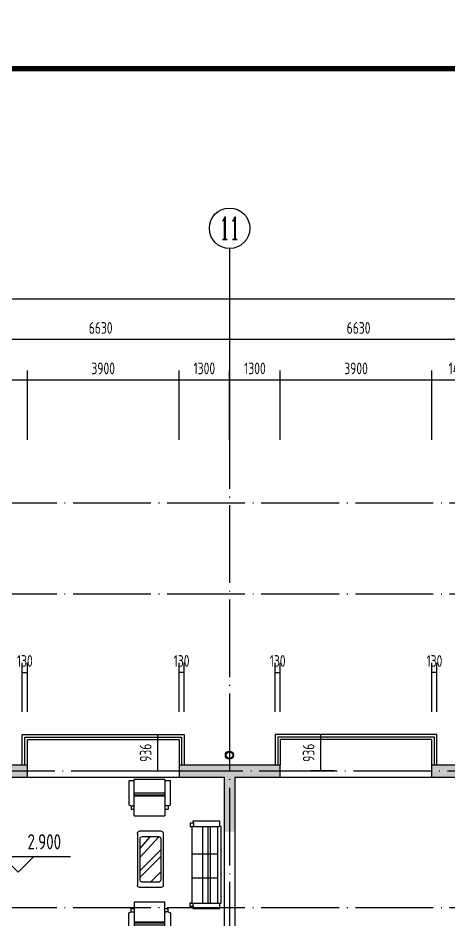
# Model space of a CAD drawing. Extents: x -726032 to 135930, y -151624 to 587044.
# Drawn here: x -463956 to -452878, y 476930 to 500099 of the extents above; entities that cross this region are included whole.
import ezdxf
from ezdxf.enums import TextEntityAlignment as Align

# ---------------------------------------------------------------- set-up
doc = ezdxf.new("R2010")
doc.units = 0
doc.header["$LTSCALE"] = 1000
doc.header["$MEASUREMENT"] = 0
doc.linetypes.add('DOTE', pattern=[2.42, 2, -0.2, 0.02, -0.2])
doc.layers.get('0').update_dxf_attribs({"linetype": 'CONTINUOUS'})
doc.layers.get('DEFPOINTS').update_dxf_attribs({"color": 1, "linetype": 'CONTINUOUS'})
for name, color, linetype in [('AXIS', 245, 'CONTINUOUS'), ('AXIS_TEXT', 7, 'CONTINUOUS'), ('COLUMN', 170, 'CONTINUOUS'), ('DOTE', 8, 'DOTE'), ('PUB_DIM', 245, 'CONTINUOUS'), ('PUB_TITLE', 1, 'CONTINUOUS'), ('WALL', 255, 'CONTINUOUS'), ('WINDOW', 155, 'CONTINUOUS'), ('家具', 252, 'CONTINUOUS'), ('雨水管', 20, 'CONTINUOUS')]:
    doc.layers.add(name, color=color, linetype=linetype)
doc.styles.add('COMPLEX', font='COMPLEX')
doc.styles.add('DIM_FONT', font='isocp.shx', dxfattribs={"width": 0.8})
doc.dimstyles.new('AXIS', dxfattribs={"dimtxt": 300, "dimasz": 1, "dimexe": 250, "dimexo": 300, "dimgap": 150, "dimtad": 1, "dimdec": 0, "dimzin": 0, "dimdsep": 46, "dimtxsty": 'DIM_FONT', "dimcen": 0.09, "dimse1": 1, "dimse2": 1, "dimclrt": 142, "dimadec": 0, "dimazin": 0, "dimtfac": 1, "dimtdec": 0, "dimtix": 1, "dimtmove": 2, "dimatfit": 3, "dimfxl": 1, "dimtolj": 1, "dimtzin": 0, "dimarcsym": 0})
doc.dimstyles.new('DIMA', dxfattribs={"dimtxt": 300, "dimasz": 1, "dimexe": 250, "dimexo": 300, "dimgap": 150, "dimtad": 1, "dimdec": 0, "dimzin": 0, "dimdsep": 46, "dimtxsty": 'DIM_FONT', "dimcen": 0.09, "dimse1": 1, "dimclrt": 142, "dimadec": 0, "dimazin": 0, "dimtfac": 1, "dimtdec": 0, "dimtix": 1, "dimtmove": 2, "dimatfit": 3, "dimfxl": 1, "dimtolj": 1, "dimtzin": 0, "dimarcsym": 0})
doc.dimstyles.new('DIMB', dxfattribs={"dimtxt": 300, "dimasz": 1, "dimexe": 250, "dimexo": 300, "dimgap": 150, "dimtad": 1, "dimdec": 0, "dimzin": 0, "dimdsep": 46, "dimtxsty": 'DIM_FONT', "dimcen": 0.09, "dimse2": 1, "dimclrt": 142, "dimadec": 0, "dimazin": 0, "dimtfac": 1, "dimtdec": 0, "dimtix": 1, "dimtmove": 2, "dimatfit": 3, "dimfxl": 1, "dimtolj": 1, "dimtzin": 0, "dimarcsym": 0})
doc.dimstyles.new('DIMN', dxfattribs={"dimtxt": 300, "dimasz": 1, "dimexe": 250, "dimexo": 300, "dimgap": 150, "dimtad": 1, "dimdec": 0, "dimzin": 0, "dimdsep": 46, "dimtxsty": 'DIM_FONT', "dimcen": 0.09, "dimclrt": 142, "dimadec": 0, "dimazin": 0, "dimtfac": 1, "dimtdec": 0, "dimtix": 1, "dimtmove": 2, "dimatfit": 3, "dimfxl": 1, "dimtolj": 1, "dimtzin": 0, "dimarcsym": 0})

# ---------------------------------------------------------------- blocks, each defined once
blk = doc.blocks.new('*D512')
at = {"layer": 'AXIS', "color": 0, "lineweight": -2, "transparency": 16777216}
for p, q in [((-481293, 490306), (-481293, 493128)), ((-412614, 490306), (-412614, 493128)), ((-412615, 492878), (-481292, 492878))]:
    blk.add_line(p, q, dxfattribs=at)
at = {"layer": 'AXIS', "color": 0, "transparency": 16777216}
for points in [[(-481292, 492878), (-481292, 492878), (-481293, 492878)], [(-412615, 492878), (-412615, 492878), (-412614, 492878)]]:
    blk.add_solid(points, dxfattribs=at)
at = {"layer": 'DEFPOINTS', "color": 0, "transparency": 16777216}
for p in [(-481293, 492878), (-481293, 490006), (-412614, 490006)]:
    blk.add_point(p, dxfattribs=at)
at = {"layer": 'AXIS', "color": 142, "transparency": 16777216, "insert": (-446953, 493178), "char_height": 300, "attachment_point": 5, "style": 'DIM_FONT'}
blk.add_mtext('\\A1;68679', dxfattribs=at)
blk = doc.blocks.new('*D1181')
at = {"layer": 'DEFPOINTS', "color": 0, "transparency": 16777216}
for p in [(-458517, 490798), (-458517, 488966), (-457217, 488966)]:
    blk.add_point(p, dxfattribs=at)
at = {"layer": 'PUB_DIM', "color": 0, "lineweight": -2, "transparency": 16777216}
for p, q in [((-458517, 489266), (-458517, 491048)), ((-457217, 489266), (-457217, 491048)), ((-457218, 490798), (-458516, 490798))]:
    blk.add_line(p, q, dxfattribs=at)
at = {"layer": 'PUB_DIM', "color": 0, "transparency": 16777216}
for points in [[(-458516, 490798), (-458516, 490798), (-458517, 490798)], [(-457218, 490798), (-457218, 490798), (-457217, 490798)]]:
    blk.add_solid(points, dxfattribs=at)
at = {"layer": 'PUB_DIM', "color": 142, "transparency": 16777216, "insert": (-457867, 491098), "char_height": 300, "attachment_point": 5, "style": 'DIM_FONT'}
blk.add_mtext('\\A1;1300', dxfattribs=at)
blk = doc.blocks.new('*D1182')
at = {"layer": 'DEFPOINTS', "color": 0, "transparency": 16777216}
for p in [(-457217, 490798), (-457217, 488966), (-453317, 488966)]:
    blk.add_point(p, dxfattribs=at)
at = {"layer": 'PUB_DIM', "color": 0, "lineweight": -2, "transparency": 16777216}
for p, q in [((-457217, 489266), (-457217, 491048)), ((-453317, 489266), (-453317, 491048)), ((-453318, 490798), (-457216, 490798))]:
    blk.add_line(p, q, dxfattribs=at)
at = {"layer": 'PUB_DIM', "color": 0, "transparency": 16777216}
for points in [[(-457216, 490798), (-457216, 490798), (-457217, 490798)], [(-453318, 490798), (-453318, 490798), (-453317, 490798)]]:
    blk.add_solid(points, dxfattribs=at)
at = {"layer": 'PUB_DIM', "color": 142, "transparency": 16777216, "insert": (-455267, 491098), "char_height": 300, "attachment_point": 5, "style": 'DIM_FONT'}
blk.add_mtext('\\A1;3900', dxfattribs=at)
blk = doc.blocks.new('*D3764')
at = {"layer": 'DEFPOINTS', "color": 0, "transparency": 16777216}
for p in [(-465147, 490798), (-465147, 488966), (-463717, 488966)]:
    blk.add_point(p, dxfattribs=at)
at = {"layer": 'PUB_DIM', "color": 0, "lineweight": -2, "transparency": 16777216}
for p, q in [((-463717, 489266), (-463717, 491048)), ((-463718, 490798), (-465146, 490798))]:
    blk.add_line(p, q, dxfattribs=at)
at = {"layer": 'PUB_DIM', "color": 0, "transparency": 16777216}
for points in [[(-465146, 490798), (-465146, 490798), (-465147, 490798)], [(-463718, 490798), (-463718, 490798), (-463717, 490798)]]:
    blk.add_solid(points, dxfattribs=at)
at = {"layer": 'PUB_DIM', "color": 142, "transparency": 16777216, "insert": (-464432, 491098), "char_height": 300, "attachment_point": 5, "style": 'DIM_FONT'}
blk.add_mtext('\\A1;1430', dxfattribs=at)
blk = doc.blocks.new('*D1183')
at = {"layer": 'DEFPOINTS', "color": 0, "transparency": 16777216}
for p in [(-463717, 490798), (-463717, 488966), (-459817, 488966)]:
    blk.add_point(p, dxfattribs=at)
at = {"layer": 'PUB_DIM', "color": 0, "lineweight": -2, "transparency": 16777216}
for p, q in [((-463717, 489266), (-463717, 491048)), ((-459817, 489266), (-459817, 491048)), ((-459818, 490798), (-463716, 490798))]:
    blk.add_line(p, q, dxfattribs=at)
at = {"layer": 'PUB_DIM', "color": 0, "transparency": 16777216}
for points in [[(-463716, 490798), (-463716, 490798), (-463717, 490798)], [(-459818, 490798), (-459818, 490798), (-459817, 490798)]]:
    blk.add_solid(points, dxfattribs=at)
at = {"layer": 'PUB_DIM', "color": 142, "transparency": 16777216, "insert": (-461767, 491098), "char_height": 300, "attachment_point": 5, "style": 'DIM_FONT'}
blk.add_mtext('\\A1;3900', dxfattribs=at)
blk = doc.blocks.new('*D3367')
at = {"layer": 'AXIS', "color": 0, "lineweight": -2, "transparency": 16777216}
blk.add_line((-458518, 491838), (-465146, 491838), dxfattribs=at)
at = {"layer": 'AXIS', "color": 0, "transparency": 16777216}
for points in [[(-465146, 491838), (-465146, 491838), (-465147, 491838)], [(-458518, 491838), (-458518, 491838), (-458517, 491838)]]:
    blk.add_solid(points, dxfattribs=at)
at = {"layer": 'DEFPOINTS', "color": 0, "transparency": 16777216}
for p in [(-465147, 491838), (-465147, 490006), (-458517, 490006)]:
    blk.add_point(p, dxfattribs=at)
at = {"layer": 'AXIS', "color": 142, "transparency": 16777216, "insert": (-461832, 492138), "char_height": 300, "attachment_point": 5, "style": 'DIM_FONT'}
blk.add_mtext('\\A1;6630', dxfattribs=at)
blk = doc.blocks.new('*D1184')
at = {"layer": 'DEFPOINTS', "color": 0, "transparency": 16777216}
for p in [(-459817, 490798), (-459817, 488966), (-458517, 488966)]:
    blk.add_point(p, dxfattribs=at)
at = {"layer": 'PUB_DIM', "color": 0, "lineweight": -2, "transparency": 16777216}
for p, q in [((-459817, 489266), (-459817, 491048)), ((-458517, 489266), (-458517, 491048)), ((-458518, 490798), (-459816, 490798))]:
    blk.add_line(p, q, dxfattribs=at)
at = {"layer": 'PUB_DIM', "color": 0, "transparency": 16777216}
for points in [[(-459816, 490798), (-459816, 490798), (-459817, 490798)], [(-458518, 490798), (-458518, 490798), (-458517, 490798)]]:
    blk.add_solid(points, dxfattribs=at)
at = {"layer": 'PUB_DIM', "color": 142, "transparency": 16777216, "insert": (-459167, 491098), "char_height": 300, "attachment_point": 5, "style": 'DIM_FONT'}
blk.add_mtext('\\A1;1300', dxfattribs=at)
blk = doc.blocks.new('*D2418')
at = {"layer": 'DEFPOINTS', "color": 0, "transparency": 16777216}
for p in [(-453317, 490798), (-453317, 488966), (-451887, 488966)]:
    blk.add_point(p, dxfattribs=at)
at = {"layer": 'PUB_DIM', "color": 0, "lineweight": -2, "transparency": 16777216}
for p, q in [((-453317, 489266), (-453317, 491048)), ((-451888, 490798), (-453316, 490798))]:
    blk.add_line(p, q, dxfattribs=at)
at = {"layer": 'PUB_DIM', "color": 0, "transparency": 16777216}
for points in [[(-453316, 490798), (-453316, 490798), (-453317, 490798)], [(-451888, 490798), (-451888, 490798), (-451887, 490798)]]:
    blk.add_solid(points, dxfattribs=at)
at = {"layer": 'PUB_DIM', "color": 142, "transparency": 16777216, "insert": (-452602, 491098), "char_height": 300, "attachment_point": 5, "style": 'DIM_FONT'}
blk.add_mtext('\\A1;1430', dxfattribs=at)
blk = doc.blocks.new('*D3369')
at = {"layer": 'AXIS', "color": 0, "lineweight": -2, "transparency": 16777216}
blk.add_line((-451888, 491838), (-458516, 491838), dxfattribs=at)
at = {"layer": 'AXIS', "color": 0, "transparency": 16777216}
for points in [[(-458516, 491838), (-458516, 491838), (-458517, 491838)], [(-451888, 491838), (-451888, 491838), (-451887, 491838)]]:
    blk.add_solid(points, dxfattribs=at)
at = {"layer": 'DEFPOINTS', "color": 0, "transparency": 16777216}
for p in [(-458517, 491838), (-458517, 490006), (-451887, 490006)]:
    blk.add_point(p, dxfattribs=at)
at = {"layer": 'AXIS', "color": 142, "transparency": 16777216, "insert": (-455202, 492138), "char_height": 300, "attachment_point": 5, "style": 'DIM_FONT'}
blk.add_mtext('\\A1;6630', dxfattribs=at)
blk = doc.blocks.new('*D1206')
at = {"layer": 'DEFPOINTS', "color": 0, "transparency": 16777216}
for p in [(-455531, 481693), (-456185, 480757), (-455531, 480757)]:
    blk.add_point(p, dxfattribs=at)
at = {"layer": 'PUB_DIM', "color": 0, "lineweight": -2, "transparency": 16777216}
for p, q in [((-455831, 481693), (-456435, 481693)), ((-456185, 481692), (-456185, 480758)), ((-455831, 480757), (-456435, 480757))]:
    blk.add_line(p, q, dxfattribs=at)
at = {"layer": 'PUB_DIM', "color": 0, "transparency": 16777216}
for points in [[(-456185, 481692), (-456185, 481692), (-456185, 481693)], [(-456185, 480758), (-456185, 480758), (-456185, 480757)]]:
    blk.add_solid(points, dxfattribs=at)
at = {"layer": 'PUB_DIM', "color": 142, "transparency": 16777216, "insert": (-456485, 481225), "char_height": 300, "attachment_point": 5, "rotation": 90, "style": 'DIM_FONT'}
blk.add_mtext('\\A1;936', dxfattribs=at)
blk = doc.blocks.new('*D1207')
at = {"layer": 'DEFPOINTS', "color": 0, "transparency": 16777216}
for p in [(-461202, 481693), (-461202, 480757), (-460375, 480757)]:
    blk.add_point(p, dxfattribs=at)
at = {"layer": 'PUB_DIM', "color": 0, "lineweight": -2, "transparency": 16777216}
for p, q in [((-460902, 481693), (-460125, 481693)), ((-460375, 481692), (-460375, 480758)), ((-460902, 480757), (-460125, 480757))]:
    blk.add_line(p, q, dxfattribs=at)
at = {"layer": 'PUB_DIM', "color": 0, "transparency": 16777216}
for points in [[(-460375, 481692), (-460375, 481692), (-460375, 481693)], [(-460375, 480758), (-460375, 480758), (-460375, 480757)]]:
    blk.add_solid(points, dxfattribs=at)
at = {"layer": 'PUB_DIM', "color": 142, "transparency": 16777216, "insert": (-460675, 481225), "char_height": 300, "attachment_point": 5, "rotation": 90, "style": 'DIM_FONT'}
blk.add_mtext('\\A1;936', dxfattribs=at)
blk = doc.blocks.new('*D1212')
at = {"layer": 'DEFPOINTS', "color": 0, "transparency": 16777216}
for p in [(-463717, 483284), (-463847, 481977), (-463717, 481977)]:
    blk.add_point(p, dxfattribs=at)
at = {"layer": 'PUB_DIM', "color": 0, "lineweight": -2, "transparency": 16777216}
for p, q in [((-463847, 482277), (-463847, 483534)), ((-463717, 482277), (-463717, 483534)), ((-463848, 483284), (-463849, 483284)), ((-463847, 483284), (-463717, 483284)), ((-463716, 483284), (-463715, 483284))]:
    blk.add_line(p, q, dxfattribs=at)
at = {"layer": 'PUB_DIM', "color": 0, "transparency": 16777216}
for points in [[(-463848, 483284), (-463848, 483284), (-463847, 483284)], [(-463716, 483284), (-463716, 483284), (-463717, 483284)]]:
    blk.add_solid(points, dxfattribs=at)
at = {"layer": 'PUB_DIM', "color": 142, "transparency": 16777216, "insert": (-463782, 483584), "char_height": 300, "attachment_point": 5, "style": 'DIM_FONT'}
blk.add_mtext('\\A1;130', dxfattribs=at)
blk = doc.blocks.new('*D1215')
at = {"layer": 'DEFPOINTS', "color": 0, "transparency": 16777216}
for p in [(-459817, 483284), (-459817, 481977), (-459687, 481977)]:
    blk.add_point(p, dxfattribs=at)
at = {"layer": 'PUB_DIM', "color": 0, "lineweight": -2, "transparency": 16777216}
for p, q in [((-459817, 482277), (-459817, 483534)), ((-459687, 482277), (-459687, 483534)), ((-459818, 483284), (-459819, 483284)), ((-459687, 483284), (-459817, 483284)), ((-459686, 483284), (-459685, 483284))]:
    blk.add_line(p, q, dxfattribs=at)
at = {"layer": 'PUB_DIM', "color": 0, "transparency": 16777216}
for points in [[(-459818, 483284), (-459818, 483284), (-459817, 483284)], [(-459686, 483284), (-459686, 483284), (-459687, 483284)]]:
    blk.add_solid(points, dxfattribs=at)
at = {"layer": 'PUB_DIM', "color": 142, "transparency": 16777216, "insert": (-459752, 483584), "char_height": 300, "attachment_point": 5, "style": 'DIM_FONT'}
blk.add_mtext('\\A1;130', dxfattribs=at)
blk = doc.blocks.new('A$C3D9F154E')
at = {"layer": '家具', "linetype": 'ByBlock'}
for p, q in [((1000, 3110), (1108, 3110)), ((1000, 2634), (1000, 3110)), ((1108, 3132), (1108, 2418)), ((1108, 3132), (1715, 3132)), ((1715, 2418), (1715, 3132)), ((1715, 3110), (1823, 3110)), ((1823, 3110), (1823, 2634)), ((1715, 2872), (1108, 2872)), ((1715, 2829), (1108, 2829)), ((1715, 2810), (1108, 2810)), ((1043, 2613), (1000, 2634)), ((1043, 2613), (1086, 2613)), ((1043, 2613), (1043, 2548)), ((1108, 2548), (1043, 2548)), ((1086, 2613), (1108, 2634)), ((1737, 2613), (1715, 2634)), ((1780, 2548), (1715, 2548)), ((1780, 2613), (1737, 2613)), ((1823, 2634), (1780, 2613)), ((1780, 2613), (1780, 2548)), ((1715, 2418), (1108, 2418)), ((1108, 0), (1108, 713)), ((1715, 713), (1108, 713)), ((1715, 713), (1715, 0)), ((1043, 519), (1043, 584)), ((1108, 584), (1043, 584)), ((1780, 584), (1715, 584)), ((1780, 519), (1780, 584)), ((1043, 519), (1000, 497)), ((1000, 497), (1000, 22)), ((1043, 519), (1086, 519)), ((1086, 519), (1108, 497)), ((1737, 519), (1715, 497)), ((1780, 519), (1737, 519)), ((1823, 497), (1780, 519)), ((1823, 22), (1823, 497)), ((1715, 322), (1108, 322)), ((1715, 303), (1108, 303)), ((1715, 259), (1108, 259)), ((1000, 22), (1108, 22)), ((1108, 0), (1715, 0)), ((1715, 22), (1823, 22))]:
    blk.add_line(p, q, dxfattribs=at)
at = {"layer": '家具'}
for p, q in [((611, 2203), (43, 2203)), ((65, 693), (65, 2203)), ((216, 2203), (216, 693)), ((259, 2203), (259, 693)), ((365, 2203), (365, 693)), ((546, 2268), (546, 2225)), ((546, 2225), (559, 2203)), ((1141, 2067), (1141, 1044)), ((1184, 2110), (1611, 2110)), ((1192, 1968), (1192, 1142)), ((1226, 2003), (1568, 2003)), ((1232, 2003), (1603, 1592)), ((1411, 2003), (1603, 1771)), ((1603, 1968), (1603, 1142)), ((1654, 2067), (1654, 1044)), ((575, 1666), (65, 1666)), ((1192, 1741), (1603, 1331)), ((1192, 1610), (1603, 1199)), ((1192, 1307), (1392, 1108)), ((575, 1190), (65, 1190)), ((1226, 1108), (1568, 1108)), ((1184, 1001), (1611, 1001)), ((618, 693), (43, 693)), ((553, 672), (559, 693)), ((553, 629), (553, 672))]:
    blk.add_line(p, q, dxfattribs=at)
blk.add_lwpolyline([(22, 585), (22, 693), (0, 693), (0, 2203), (22, 2203), (22, 2311), (559, 2311), (546, 2268), (611, 2268), (611, 2203), (575, 2203), (575, 693), (618, 693), (618, 629), (553, 629), (559, 585)], close=True, dxfattribs=at)
for centre, radius, start, end in [((1184, 2067), 42.8, 90, 180), ((1226, 1968), 34.2, 90, 180), ((1568, 1968), 34.2, 360, 90), ((1611, 2067), 42.8, 360, 90), ((1226, 1142), 34.2, 180, 270), ((1568, 1142), 34.2, 270, 360), ((1184, 1044), 42.8, 180, 270), ((1611, 1044), 42.8, 270, 360)]:
    blk.add_arc(centre, radius, start, end, dxfattribs=at)
blk = doc.blocks.new('*D1231')
at = {"layer": 'DEFPOINTS', "color": 0, "transparency": 16777216}
for p in [(-453317, 483284), (-453317, 481977), (-453187, 481977)]:
    blk.add_point(p, dxfattribs=at)
at = {"layer": 'PUB_DIM', "color": 0, "lineweight": -2, "transparency": 16777216}
for p, q in [((-453317, 482277), (-453317, 483534)), ((-453187, 482277), (-453187, 483534)), ((-453318, 483284), (-453319, 483284)), ((-453187, 483284), (-453317, 483284)), ((-453186, 483284), (-453185, 483284))]:
    blk.add_line(p, q, dxfattribs=at)
at = {"layer": 'PUB_DIM', "color": 0, "transparency": 16777216}
for points in [[(-453318, 483284), (-453318, 483284), (-453317, 483284)], [(-453186, 483284), (-453186, 483284), (-453187, 483284)]]:
    blk.add_solid(points, dxfattribs=at)
at = {"layer": 'PUB_DIM', "color": 142, "transparency": 16777216, "insert": (-453252, 483584), "char_height": 300, "attachment_point": 5, "style": 'DIM_FONT'}
blk.add_mtext('\\A1;130', dxfattribs=at)
blk = doc.blocks.new('*D1233')
at = {"layer": 'DEFPOINTS', "color": 0, "transparency": 16777216}
for p in [(-457217, 483284), (-457347, 481977), (-457217, 481977)]:
    blk.add_point(p, dxfattribs=at)
at = {"layer": 'PUB_DIM', "color": 0, "lineweight": -2, "transparency": 16777216}
for p, q in [((-457347, 482277), (-457347, 483534)), ((-457217, 482277), (-457217, 483534)), ((-457348, 483284), (-457349, 483284)), ((-457347, 483284), (-457217, 483284)), ((-457216, 483284), (-457215, 483284))]:
    blk.add_line(p, q, dxfattribs=at)
at = {"layer": 'PUB_DIM', "color": 0, "transparency": 16777216}
for points in [[(-457348, 483284), (-457348, 483284), (-457347, 483284)], [(-457216, 483284), (-457216, 483284), (-457217, 483284)]]:
    blk.add_solid(points, dxfattribs=at)
at = {"layer": 'PUB_DIM', "color": 142, "transparency": 16777216, "insert": (-457282, 483584), "char_height": 300, "attachment_point": 5, "style": 'DIM_FONT'}
blk.add_mtext('\\A1;130', dxfattribs=at)
blk = doc.blocks.new('_AXISO')
blk.add_circle((0, 0), 0.5)
at = {"layer": 'AXIS_TEXT', "style": 'COMPLEX', "width": 1.041667}
blk.add_attdef('A', text='', height=0.56, dxfattribs=at).set_placement((-0.25, -0.28), (0.25, -0.28), align=Align.FIT)

msp = doc.modelspace()

# ---------------------------------------------------------------- linework, layer by layer
at = {"layer": 'AXIS'}
msp.add_line((-458516.9, 494177.9), (-458516.9, 490006.5), dxfattribs=at)
at = {"layer": 'COLUMN'}
for points in [[(-466004.9, 480912.9), (-466004.9, 480600.9), (-463716.9, 480912.9), (-463716.9, 480600.9)], [(-459816.9, 480912.9), (-459816.9, 480600.9), (-457216.9, 480912.9), (-457216.9, 480600.9)], [(-453316.9, 480912.9), (-453316.9, 480600.9), (-451028.9, 480912.9), (-451028.9, 480600.9)], [(-458646.9, 480600.9), (-458646.9, 479196.9), (-458386.9, 480600.9), (-458386.9, 479196.9)]]:
    msp.add_solid(points, dxfattribs=at)
at = {"layer": 'DOTE'}
for p, q in [((-458516.9, 490006.5), (-458516.9, 459534.9)), ((-481902.2, 487646.9), (-412270.4, 487646.9)), ((-481902.2, 485306.9), (-412270.4, 485306.9)), ((-481954.2, 480756.9), (-412270.4, 480756.9)), ((-481902.2, 477246.9), (-412270.4, 477246.9))]:
    msp.add_line(p, q, dxfattribs=at)
at = {"layer": 'PUB_DIM'}
for p, q in [((-463951.8, 478159.6), (-464341.8, 478549.6)), ((-462610, 478549.6), (-464341.8, 478549.6)), ((-463561.8, 478549.6), (-463951.8, 478159.6))]:
    msp.add_line(p, q, dxfattribs=at)
at = {"layer": 'PUB_TITLE'}
for points, const_width in [([(-495405.4, 445498.4), (-398815.4, 445498.4), (-398815.4, 500098.4), (-495405.4, 500098.4)], 0.234), ([(-492805.4, 446798.4), (-400115.4, 446798.4), (-400115.4, 498798.4), (-492805.4, 498798.4)], 130)]:
    msp.add_lwpolyline(points, close=True, dxfattribs=dict(at, const_width=const_width))
at = {"layer": 'WALL'}
for p, q in [((-464990.9, 480912.9), (-463716.9, 480912.9)), ((-463716.9, 480600.9), (-463716.9, 480912.9)), ((-459816.9, 480912.9), (-457216.9, 480912.9)), ((-459816.9, 480912.9), (-459816.9, 480600.9)), ((-457216.9, 480600.9), (-457216.9, 480912.9)), ((-453316.9, 480600.9), (-453316.9, 480912.9)), ((-453316.9, 480912.9), (-452042.9, 480912.9)), ((-466004.9, 480600.9), (-463716.9, 480600.9)), ((-459816.9, 480600.9), (-458646.9, 480600.9)), ((-458646.9, 475036.9), (-458646.9, 480600.9)), ((-458386.9, 480600.9), (-457216.9, 480600.9)), ((-458386.9, 480600.9), (-458386.9, 475036.9)), ((-453316.9, 480600.9), (-451028.9, 480600.9))]:
    msp.add_line(p, q, dxfattribs=at)
at = {"layer": 'WINDOW'}
for p, q in [((-463716.9, 480600.9), (-459816.9, 480600.9)), ((-457216.9, 480600.9), (-453316.9, 480600.9))]:
    msp.add_line(p, q, dxfattribs=at)
for points in [[(-463846.9, 480912.9), (-463846.9, 481692.9), (-459686.9, 481692.9), (-459686.9, 480912.9)], [(-453186.9, 480912.9), (-453186.9, 481692.9), (-457346.9, 481692.9), (-457346.9, 480912.9)], [(-463781.9, 480912.9), (-463781.9, 481627.9), (-459751.9, 481627.9), (-459751.9, 480912.9)], [(-463716.9, 480912.9), (-463716.9, 481562.9), (-459816.9, 481562.9), (-459816.9, 480912.9)], [(-453251.9, 480912.9), (-453251.9, 481627.9), (-457281.9, 481627.9), (-457281.9, 480912.9)], [(-453316.9, 480912.9), (-453316.9, 481562.9), (-457216.9, 481562.9), (-457216.9, 480912.9)]]:
    msp.add_lwpolyline(points, dxfattribs=at)
at = {"layer": '雨水管'}
for radius in [104, 84.5]:
    msp.add_circle((-458522.9, 481163.5), radius, dxfattribs=at)

# ---------------------------------------------------------------- block references
at = {"layer": 'AXIS'}
ref = msp.add_blockref('_AXISO', (-458516.9, 494697.9), dxfattribs=dict(at, xscale=1040, yscale=1040, zscale=1040))
ref.add_attrib('A', '11', dxfattribs={"layer": 'AXIS_TEXT', "height": 582.4, "style": 'COMPLEX', "width": 0.78125}).set_placement((-458776.9, 494406.7), (-458256.9, 494406.7), align=Align.FIT)
at = {"layer": '家具', "extrusion": (0, 0, -1), "xscale": 1.299999999999272, "yscale": 1.299999999999272, "zscale": -1.3}
msp.add_blockref('A$C3D9F154E', (458737.9, 476464.9), dxfattribs=at)

# ---------------------------------------------------------------- texts
at = {"layer": 'PUB_DIM', "style": 'DIM_FONT', "width": 0.8}
msp.add_text('2.900', height=390, dxfattribs=at).set_placement((-463280.9, 478939.6), align=Align.MIDDLE)

# ---------------------------------------------------------------- dimensions: what is measured, and where the dimension line sits
at = {"layer": 'AXIS'}
dim = msp.add_aligned_dim(p1=(-412613.9, 490006.5), p2=(-481292.9, 490006.5), distance=-2871.4, dimstyle='DIMN', dxfattribs=at)
dim.commit()
dim.dimension.update_dxf_attribs({"geometry": '*D512', "text_midpoint": (-446953.4, 493177.9)})
for base, p1, p2, picture, middle in [((-465146.9, 491837.9), (-458516.9, 490006.5), (-465146.9, 490006.5), '*D3367', (-461831.9, 492137.9)), ((-458516.9, 491837.9), (-451886.9, 490006.5), (-458516.9, 490006.5), '*D3369', (-455201.9, 492137.9))]:
    dim = msp.add_linear_dim(base=base, p1=p1, p2=p2, dimstyle='AXIS', dxfattribs=at)
    dim.commit()
    dim.dimension.update_dxf_attribs({"geometry": picture, "text_midpoint": middle})
at = {"layer": 'PUB_DIM'}
for base, p1, p2, dimstyle, picture, middle in [((-465146.9, 490797.9), (-463716.9, 488966.5), (-465146.9, 488966.5), 'DIMB', '*D3764', (-464431.9, 491097.9)), ((-463716.9, 490797.9), (-459816.9, 488966.5), (-463716.9, 488966.5), 'DIMN', '*D1183', (-461766.9, 491097.9)), ((-459816.9, 490797.9), (-458516.9, 488966.5), (-459816.9, 488966.5), 'DIMN', '*D1184', (-459166.9, 491097.9)), ((-458516.9, 490797.9), (-457216.9, 488966.5), (-458516.9, 488966.5), 'DIMN', '*D1181', (-457866.9, 491097.9)), ((-457216.9, 490797.9), (-453316.9, 488966.5), (-457216.9, 488966.5), 'DIMN', '*D1182', (-455266.9, 491097.9)), ((-453316.9, 490797.9), (-451886.9, 488966.5), (-453316.9, 488966.5), 'DIMA', '*D2418', (-452601.9, 491097.9)), ((-463716.9, 483284.3), (-463846.9, 481977.1), (-463716.9, 481977.1), 'DIMN', '*D1212', (-463781.9, 483584.3)), ((-459816.9, 483284.3), (-459686.9, 481977.1), (-459816.9, 481977.1), 'DIMN', '*D1215', (-459751.9, 483584.3)), ((-457216.9, 483284.3), (-457346.9, 481977.1), (-457216.9, 481977.1), 'DIMN', '*D1233', (-457281.9, 483584.3)), ((-453316.9, 483284.3), (-453186.9, 481977.1), (-453316.9, 481977.1), 'DIMN', '*D1231', (-453251.9, 483584.3))]:
    dim = msp.add_linear_dim(base=base, p1=p1, p2=p2, dimstyle=dimstyle, dxfattribs=at)
    dim.commit()
    dim.dimension.update_dxf_attribs({"geometry": picture, "text_midpoint": middle})
for base, p1, p2, angle, picture, middle in [((-460375.2, 480756.9), (-461201.7, 481692.9), (-461201.7, 480756.9), 270, '*D1207', (-460675.2, 481224.9)), ((-456185.2, 480756.9), (-455531.4, 481692.9), (-455531.4, 480756.9), 90, '*D1206', (-456485.2, 481224.9))]:
    dim = msp.add_linear_dim(base=base, p1=p1, p2=p2, angle=angle, dimstyle='DIMN', dxfattribs=at)
    dim.commit()
    dim.dimension.update_dxf_attribs({"geometry": picture, "text_midpoint": middle})

doc.saveas('drawing.dxf')
